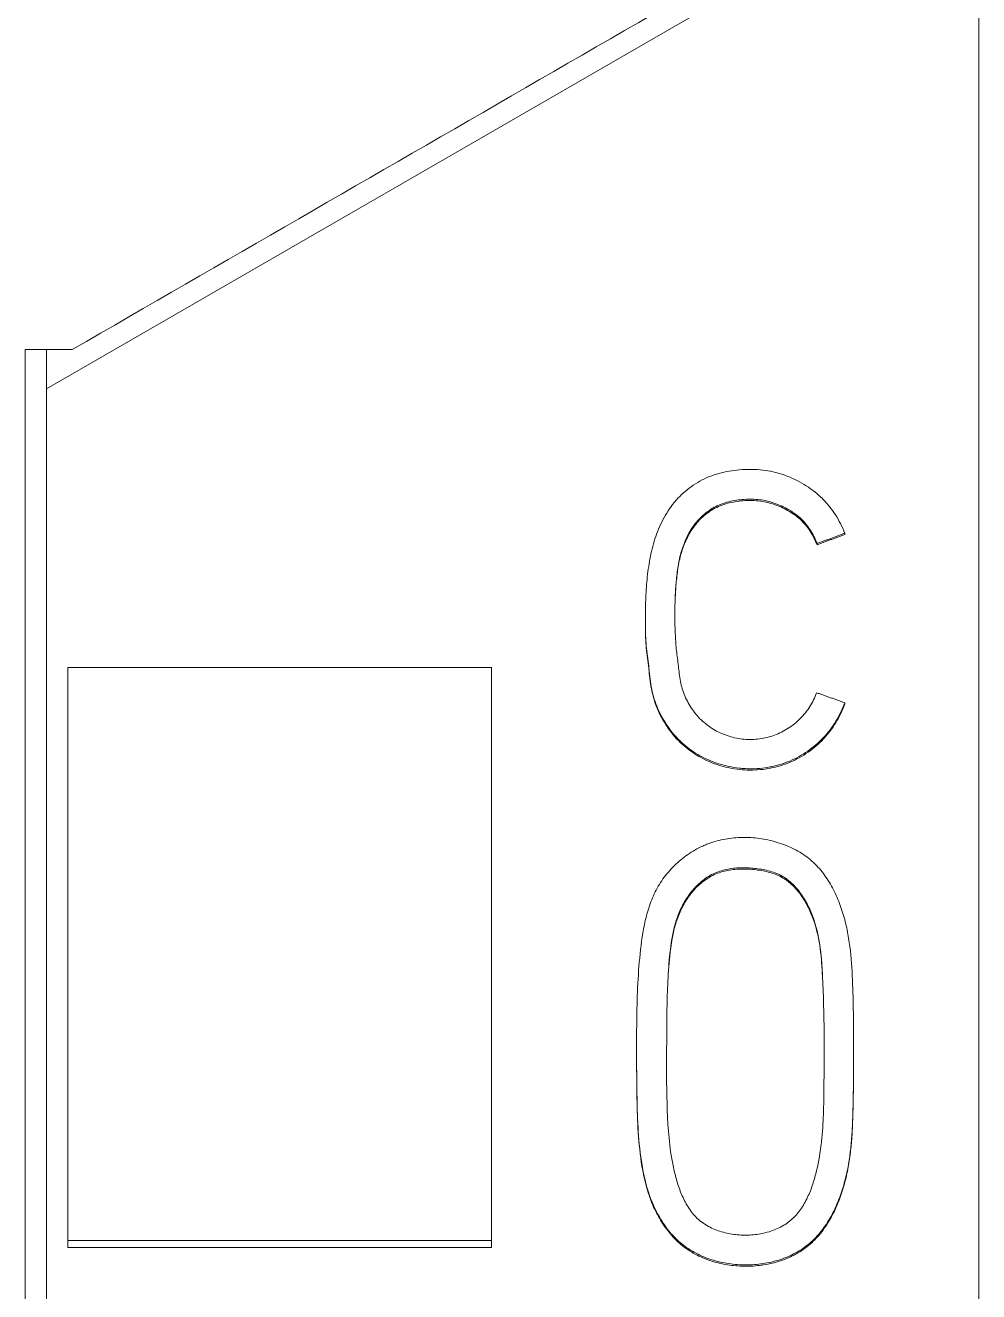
# Model space of a CAD drawing. Header units: millimetres. Extents: x 1359 to 3577, y 1336 to 3557.
# Drawn here: x 2711.07 to 2715.57, y 3034.7 to 3040.67 of the extents above; entities that cross this region are included whole.
import ezdxf

# ---------------------------------------------------------------- set-up
doc = ezdxf.new("R2010")
doc.units = ezdxf.units.MM
doc.layers.add('000-PI-Oprema', color=30, linetype='Continuous', lineweight=5)

msp = doc.modelspace()

# ---------------------------------------------------------------- linework, layer by layer
at = {"layer": '000-PI-Oprema', "color": 0, "linetype": 'ByBlock', "lineweight": 0}
for p, q in [((2711.1713, 3038.9563), (2715.1213, 3041.2368)), ((2715.5713, 3041.2368), (2715.5713, 2927.8187)), ((2715.5713, 3041.2368), (2715.5713, 2927.8187)), ((2711.0713, 3039.142), (2711.293, 3039.142)), ((2711.293, 3039.142), (2711.0713, 3039.142)), ((2711.1713, 3039.142), (2711.1713, 3038.9563)), ((2711.1713, 2930.1412), (2711.1713, 3038.9563)), ((2714.9389, 3038.276), (2714.9389, 3038.2698)), ((2714.8086, 3038.2263), (2714.8086, 3038.2201)), ((2713.9985, 3037.8972), (2713.9985, 3037.891)), ((2711.2713, 3034.9388), (2711.2713, 3037.6425)), ((2711.2713, 3037.6425), (2713.2713, 3037.6425)), ((2713.2713, 3034.9388), (2713.2713, 3037.6425)), ((2714.9389, 3037.4758), (2714.9389, 3037.4696)), ((2713.9565, 3035.843), (2713.9565, 3035.8368)), ((2714.9804, 3035.795), (2714.9804, 3035.8012)), ((2711.2713, 3034.9048), (2711.2713, 3034.9388)), ((2711.2713, 3034.9388), (2713.2713, 3034.9388)), ((2711.2713, 3034.9048), (2713.2713, 3034.9048)), ((2713.2713, 3034.9048), (2713.2713, 3034.9388))]:
    msp.add_line(p, q, dxfattribs=at)
msp.add_open_spline([(2715.5713, 3041.6121), (2714.1452, 3040.7888), (2712.7192, 3039.9654), (2711.293, 3039.142)], degree=3, dxfattribs=at)
for points, knots in [([(2711.0713, 2929.8557), (2711.0713, 2933.1965), (2711.0713, 2941.1615), (2711.0713, 2953.801), (2711.0713, 2969.2875), (2711.0713, 2983.5816), (2711.0713, 2997.7915), (2711.0713, 3012.3581), (2711.0713, 3026.5281), (2711.0713, 3036.0981), (2711.0713, 3039.142)], [0, 0, 0, 0, 0.091483, 0.21812, 0.346206, 0.515858, 0.610111, 0.736264, 0.916066, 1, 1, 1, 1]), ([(2714.9389, 3038.276), (2714.9271, 3038.3065), (2714.9124, 3038.3354), (2714.8861, 3038.3762), (2714.8766, 3038.3894), (2714.8612, 3038.4085), (2714.8558, 3038.4148), (2714.8449, 3038.4269), (2714.8393, 3038.4328), (2714.8104, 3038.4614), (2714.785, 3038.4815), (2714.7439, 3038.508), (2714.7296, 3038.5163), (2714.7006, 3038.5312), (2714.6857, 3038.5378), (2714.6555, 3038.5496), (2714.64, 3038.5547), (2714.6086, 3038.5633), (2714.5925, 3038.5669), (2714.544, 3038.5751), (2714.5116, 3038.5774), (2714.4628, 3038.5762), (2714.4464, 3038.5751), (2714.4138, 3038.5714), (2714.3976, 3038.569), (2714.3657, 3038.5628), (2714.3499, 3038.559), (2714.3189, 3038.5497), (2714.3036, 3038.5441), (2714.2737, 3038.531), (2714.2589, 3038.5234), (2714.2308, 3038.5067), (2714.2173, 3038.4975), (2714.1916, 3038.4779), (2714.1792, 3038.4674), (2714.1616, 3038.4505), (2714.1559, 3038.4447), (2714.1447, 3038.4327), (2714.1393, 3038.4265), (2714.1132, 3038.3948), (2714.0956, 3038.3674), (2714.073, 3038.324), (2714.0661, 3038.3091), (2714.0536, 3038.2789), (2714.048, 3038.2637), (2714.0331, 3038.2175), (2714.0256, 3038.186), (2714.0167, 3038.1383), (2714.0141, 3038.1223), (2714.0095, 3038.0901), (2714.0076, 3038.0739), (2714.0025, 3038.0255), (2714.0004, 3037.9932), (2713.9989, 3037.9449), (2713.9987, 3037.9288), (2713.9985, 3037.8966), (2713.9986, 3037.8805), (2713.9986, 3037.8483), (2713.9985, 3037.8322), (2713.9986, 3037.8), (2713.999, 3037.7839), (2714.0013, 3037.7517), (2714.003, 3037.7357), (2714.0068, 3037.7036), (2714.0089, 3037.6875), (2714.0128, 3037.6554), (2714.0145, 3037.6394), (2714.0177, 3037.6073), (2714.0195, 3037.5912), (2714.0242, 3037.5591), (2714.0271, 3037.5432), (2714.0343, 3037.5118), (2714.0387, 3037.4964), (2714.0491, 3037.466), (2714.0551, 3037.4511), (2714.0687, 3037.4218), (2714.0764, 3037.4073), (2714.093, 3037.3796), (2714.102, 3037.3662), (2714.121, 3037.3402), (2714.1311, 3037.3277), (2714.1474, 3037.3098), (2714.153, 3037.3039), (2714.1646, 3037.2925), (2714.1706, 3037.2869), (2714.1889, 3037.2707), (2714.2017, 3037.2607), (2714.2412, 3037.2328), (2714.2693, 3037.2168), (2714.3144, 3037.1976), (2714.3298, 3037.1919), (2714.3608, 3037.1822), (2714.3765, 3037.1781), (2714.4082, 3037.1714), (2714.4242, 3037.1687), (2714.4486, 3037.166), (2714.4568, 3037.1653), (2714.4731, 3037.1644), (2714.4813, 3037.1641), (2714.522, 3037.1637), (2714.5542, 3037.1665), (2714.5941, 3037.174), (2714.6021, 3037.1758), (2714.618, 3037.1796), (2714.6259, 3037.1818), (2714.6494, 3037.1888), (2714.6647, 3037.1943), (2714.7094, 3037.2131), (2714.7377, 3037.2288), (2714.778, 3037.2568), (2714.7909, 3037.2668), (2714.8155, 3037.2878), (2714.8389, 3037.3101), (2714.8598, 3037.3348), (2714.8795, 3037.3607), (2714.8887, 3037.3743), (2714.9139, 3037.4159), (2714.9279, 3037.4451), (2714.9389, 3037.4758)], [0, 0, 0, 0, 0.03125, 0.03125, 0.046875, 0.046875, 0.054687, 0.054687, 0.0625, 0.0625, 0.09375, 0.09375, 0.109375, 0.109375, 0.125, 0.125, 0.140625, 0.140625, 0.15625, 0.15625, 0.1875, 0.1875, 0.203125, 0.203125, 0.21875, 0.21875, 0.234375, 0.234375, 0.25, 0.25, 0.265625, 0.265625, 0.28125, 0.28125, 0.296875, 0.296875, 0.304687, 0.304687, 0.3125, 0.3125, 0.34375, 0.34375, 0.359375, 0.359375, 0.375, 0.375, 0.40625, 0.40625, 0.421875, 0.421875, 0.4375, 0.4375, 0.46875, 0.46875, 0.484375, 0.484375, 0.5, 0.5, 0.515625, 0.515625, 0.53125, 0.53125, 0.546875, 0.546875, 0.5625, 0.5625, 0.578125, 0.578125, 0.59375, 0.59375, 0.609375, 0.609375, 0.625, 0.625, 0.640625, 0.640625, 0.65625, 0.65625, 0.671875, 0.671875, 0.6875, 0.6875, 0.695313, 0.695313, 0.703125, 0.703125, 0.71875, 0.71875, 0.75, 0.75, 0.765625, 0.765625, 0.78125, 0.78125, 0.796875, 0.796875, 0.804688, 0.804688, 0.8125, 0.8125, 0.84375, 0.84375, 0.851563, 0.851563, 0.859375, 0.859375, 0.875, 0.875, 0.90625, 0.90625, 0.921875, 0.921875, 0.9375, 0.953125, 0.953125, 0.96875, 0.96875, 1, 1, 1, 1]), ([(2714.8058, 3037.5227), (2714.7976, 3037.4997), (2714.787, 3037.478), (2714.7678, 3037.4474), (2714.7608, 3037.4375), (2714.7456, 3037.4183), (2714.7375, 3037.4092), (2714.7119, 3037.3836), (2714.693, 3037.3684), (2714.6623, 3037.3484), (2714.6517, 3037.3423), (2714.6301, 3037.3314), (2714.619, 3037.3265), (2714.5964, 3037.3181), (2714.5848, 3037.3145), (2714.5611, 3037.3086), (2714.549, 3037.3064), (2714.5129, 3037.3017), (2714.4886, 3037.3011), (2714.4521, 3037.3043), (2714.4399, 3037.3061), (2714.4161, 3037.3109), (2714.4044, 3037.3139), (2714.3813, 3037.3211), (2714.3699, 3037.3253), (2714.3475, 3037.335), (2714.3365, 3037.3405), (2714.3049, 3037.3587), (2714.2853, 3037.3728), (2714.2584, 3037.3973), (2714.2498, 3037.4061), (2714.2339, 3037.4244), (2714.2266, 3037.434), (2714.2128, 3037.4538), (2714.2063, 3037.4641), (2714.1946, 3037.4852), (2714.1892, 3037.4963), (2714.175, 3037.5297), (2714.1682, 3037.5528), (2714.1612, 3037.5883), (2714.1594, 3037.6004), (2714.1563, 3037.6245), (2714.1551, 3037.6365), (2714.1525, 3037.6606), (2714.1511, 3037.6727), (2714.1481, 3037.6968), (2714.1464, 3037.7088), (2714.1435, 3037.7329), (2714.1424, 3037.745), (2714.1408, 3037.7692), (2714.1403, 3037.7813), (2714.1391, 3037.8056), (2714.1385, 3037.8177), (2714.1377, 3037.842), (2714.1375, 3037.8542), (2714.1372, 3037.8906), (2714.1372, 3037.9149), (2714.1382, 3037.9634), (2714.1393, 3037.9877), (2714.1426, 3038.0362), (2714.1446, 3038.0604), (2714.1504, 3038.1087), (2714.154, 3038.1327), (2714.1646, 3038.1798), (2714.1716, 3038.203), (2714.1849, 3038.237), (2714.1898, 3038.2483), (2714.2006, 3038.2701), (2714.2123, 3038.2914), (2714.2261, 3038.3113), (2714.2413, 3038.3304), (2714.2495, 3038.3397), (2714.2755, 3038.3655), (2714.2945, 3038.3806), (2714.3207, 3038.3962), (2714.326, 3038.3992), (2714.337, 3038.4047), (2714.3427, 3038.4074), (2714.3597, 3038.4145), (2714.3712, 3038.4185), (2714.3948, 3038.425), (2714.4067, 3038.4276), (2714.431, 3038.4317), (2714.4433, 3038.4333), (2714.4799, 3038.4365), (2714.5042, 3038.4368), (2714.5407, 3038.4334), (2714.5528, 3038.4316), (2714.5771, 3038.4264), (2714.5889, 3038.4231), (2714.6122, 3038.4154), (2714.6236, 3038.411), (2714.6461, 3038.4013), (2714.6571, 3038.396), (2714.6786, 3038.3841), (2714.6892, 3038.3776), (2714.7094, 3038.3636), (2714.719, 3038.356), (2714.7371, 3038.3397), (2714.7456, 3038.3308), (2714.7614, 3038.312), (2714.7688, 3038.302), (2714.7888, 3038.2712), (2714.7997, 3038.2494), (2714.8086, 3038.2263)], [0, 0, 0, 0, 0.03125, 0.03125, 0.046875, 0.046875, 0.0625, 0.0625, 0.09375, 0.09375, 0.109375, 0.109375, 0.125, 0.125, 0.140625, 0.140625, 0.15625, 0.15625, 0.1875, 0.1875, 0.203125, 0.203125, 0.21875, 0.21875, 0.234375, 0.234375, 0.25, 0.25, 0.28125, 0.28125, 0.296875, 0.296875, 0.3125, 0.3125, 0.328125, 0.328125, 0.34375, 0.34375, 0.375, 0.375, 0.390625, 0.390625, 0.40625, 0.40625, 0.421875, 0.421875, 0.4375, 0.4375, 0.453125, 0.453125, 0.46875, 0.46875, 0.484375, 0.484375, 0.5, 0.5, 0.53125, 0.53125, 0.5625, 0.5625, 0.59375, 0.59375, 0.625, 0.625, 0.65625, 0.65625, 0.671875, 0.671875, 0.6875, 0.703125, 0.703125, 0.71875, 0.71875, 0.75, 0.75, 0.757812, 0.757812, 0.765625, 0.765625, 0.78125, 0.78125, 0.796875, 0.796875, 0.8125, 0.8125, 0.84375, 0.84375, 0.859375, 0.859375, 0.875, 0.875, 0.890625, 0.890625, 0.90625, 0.90625, 0.921875, 0.921875, 0.9375, 0.9375, 0.953125, 0.953125, 0.96875, 0.96875, 1, 1, 1, 1]), ([(2714.8086, 3038.2201), (2714.7998, 3038.243), (2714.789, 3038.2647), (2714.7692, 3038.2952), (2714.762, 3038.3051), (2714.7462, 3038.3239), (2714.7378, 3038.3328), (2714.711, 3038.3572), (2714.691, 3038.371), (2714.6481, 3038.3948), (2714.6258, 3038.4045), (2714.5914, 3038.4162), (2714.5798, 3038.4195), (2714.5559, 3038.4249), (2714.5437, 3038.4268), (2714.5193, 3038.4293), (2714.5071, 3038.4299), (2714.4827, 3038.4299), (2714.4705, 3038.4294), (2714.4462, 3038.4274), (2714.434, 3038.4259), (2714.4097, 3038.422), (2714.3978, 3038.4195), (2714.3742, 3038.4133), (2714.3627, 3038.4095), (2714.3401, 3038.4002), (2714.3289, 3038.3948), (2714.2971, 3038.3763), (2714.278, 3038.3614), (2714.2518, 3038.3358), (2714.2434, 3038.3267), (2714.2281, 3038.3078), (2714.2211, 3038.2979), (2714.2081, 3038.2774), (2714.2021, 3038.2668), (2714.1911, 3038.245), (2714.1862, 3038.2338), (2714.1727, 3038.2001), (2714.1656, 3038.177), (2714.1547, 3038.13), (2714.1508, 3038.1059), (2714.145, 3038.0577), (2714.1429, 3038.0336), (2714.1395, 3037.9854), (2714.1384, 3037.9613), (2714.1374, 3037.9214), (2714.1373, 3037.9056), (2714.1373, 3037.8898)], [0, 0, 0, 0, 0.063877, 0.063877, 0.095816, 0.095816, 0.127755, 0.127755, 0.191632, 0.191632, 0.255509, 0.255509, 0.287448, 0.287448, 0.319387, 0.319387, 0.351325, 0.351325, 0.383264, 0.383264, 0.415203, 0.415203, 0.447141, 0.447141, 0.47908, 0.47908, 0.511019, 0.511019, 0.574896, 0.574896, 0.606835, 0.606835, 0.638774, 0.638774, 0.670712, 0.670712, 0.702651, 0.702651, 0.766528, 0.766528, 0.830406, 0.830406, 0.894283, 0.894283, 0.95816, 0.95816, 1, 1, 1, 1]), ([(2714.9389, 3037.4696), (2714.9279, 3037.439), (2714.914, 3037.41), (2714.8891, 3037.3687), (2714.88, 3037.3553), (2714.8653, 3037.3359), (2714.8603, 3037.3295), (2714.8498, 3037.3171), (2714.8444, 3037.311), (2714.8167, 3037.2816), (2714.7923, 3037.2607), (2714.7525, 3037.2329), (2714.7386, 3037.2241), (2714.7102, 3037.2083), (2714.6957, 3037.2012), (2714.666, 3037.1886), (2714.6509, 3037.1831), (2714.6199, 3037.1737), (2714.6041, 3037.1698), (2714.556, 3037.1605), (2714.5237, 3037.1577), (2714.4752, 3037.1579), (2714.459, 3037.1588), (2714.4264, 3037.1622), (2714.4104, 3037.1648), (2714.3629, 3037.1747), (2714.332, 3037.1841), (2714.287, 3037.203), (2714.2723, 3037.2102), (2714.2439, 3037.2259), (2714.2303, 3037.2344), (2714.2039, 3037.2528), (2714.1849, 3037.2676), (2714.167, 3037.284), (2714.1553, 3037.2953), (2714.1496, 3037.3012), (2714.1331, 3037.3192), (2714.1229, 3037.3317), (2714.1036, 3037.3576), (2714.0946, 3037.3709), (2714.0779, 3037.3985), (2714.0702, 3037.4128), (2714.0562, 3037.4422), (2714.0501, 3037.4572), (2714.0395, 3037.4875), (2714.0351, 3037.5029), (2714.0276, 3037.5342), (2714.0247, 3037.55), (2714.0199, 3037.582), (2714.0181, 3037.5981), (2714.0148, 3037.6303), (2714.0131, 3037.6463), (2714.0093, 3037.6785), (2714.0071, 3037.6946), (2714.0033, 3037.7267), (2714.0015, 3037.7428), (2713.9991, 3037.775), (2713.9987, 3037.7911), (2713.9985, 3037.8233), (2713.9986, 3037.8395), (2713.9986, 3037.8675), (2713.9985, 3037.8794), (2713.9985, 3037.8913)], [0, 0, 0, 0, 0.061089, 0.061089, 0.091634, 0.091634, 0.106906, 0.106906, 0.122178, 0.122178, 0.183268, 0.183268, 0.213812, 0.213812, 0.244357, 0.244357, 0.274901, 0.274901, 0.305446, 0.305446, 0.366535, 0.366535, 0.39708, 0.39708, 0.427625, 0.427625, 0.488714, 0.488714, 0.519258, 0.519258, 0.549803, 0.549803, 0.580348, 0.59562, 0.59562, 0.610892, 0.610892, 0.641437, 0.641437, 0.671981, 0.671981, 0.702526, 0.702526, 0.733071, 0.733071, 0.763615, 0.763615, 0.79416, 0.79416, 0.824704, 0.824704, 0.855249, 0.855249, 0.885794, 0.885794, 0.916338, 0.916338, 0.946883, 0.946883, 0.977428, 0.977428, 1, 1, 1, 1]), ([(2714.2976, 3036.8111), (2714.3231, 3036.8206), (2714.3491, 3036.8276), (2714.4019, 3036.8371), (2714.4287, 3036.8397), (2714.4831, 3036.8405), (2714.5101, 3036.8388), (2714.5633, 3036.8314), (2714.5897, 3036.8258), (2714.6418, 3036.8105), (2714.6671, 3036.8011), (2714.7035, 3036.7837), (2714.7153, 3036.7774), (2714.7385, 3036.7635), (2714.7498, 3036.7559), (2714.7822, 3036.7314), (2714.8016, 3036.713), (2714.8279, 3036.6827), (2714.8362, 3036.6722), (2714.852, 3036.6503), (2714.8594, 3036.639), (2714.8803, 3036.6046), (2714.8924, 3036.5808), (2714.9135, 3036.5318), (2714.9227, 3036.5067), (2714.9344, 3036.4682), (2714.938, 3036.4552), (2714.9446, 3036.4293), (2714.9534, 3036.3903), (2714.9682, 3036.299), (2714.9733, 3036.2201), (2714.9779, 3036.1147), (2714.9791, 3036.0619), (2714.9803, 3035.9563), (2714.9804, 3035.9034), (2714.9805, 3035.7977), (2714.9805, 3035.692), (2714.979, 3035.5864), (2714.9757, 3035.4809), (2714.9732, 3035.4282), (2714.9621, 3035.3232), (2714.9535, 3035.2709), (2714.9362, 3035.206), (2714.9325, 3035.193), (2714.9243, 3035.1673), (2714.9199, 3035.1546), (2714.9058, 3035.1168), (2714.8951, 3035.0922), (2714.8766, 3035.0563), (2714.87, 3035.0444), (2714.856, 3035.0213), (2714.8486, 3035.0101), (2714.8252, 3034.9774), (2714.8079, 3034.9571), (2714.7788, 3034.9293), (2714.7686, 3034.9206), (2714.7469, 3034.904), (2714.7357, 3034.8963), (2714.7011, 3034.8752), (2714.6769, 3034.8635), (2714.6388, 3034.8493), (2714.6258, 3034.845), (2714.5996, 3034.8378), (2714.5864, 3034.8347), (2714.5466, 3034.8271), (2714.5198, 3034.8242), (2714.4658, 3034.8222), (2714.4383, 3034.8232), (2714.3846, 3034.8292), (2714.3581, 3034.8341), (2714.3191, 3034.8447), (2714.3062, 3034.8487), (2714.2806, 3034.858), (2714.2679, 3034.8632), (2714.2311, 3034.8803), (2714.2078, 3034.8939), (2714.175, 3034.9178), (2714.1644, 3034.9264), (2714.1443, 3034.9447), (2714.1347, 3034.9543), (2714.1075, 3034.9842), (2714.0912, 3035.0058), (2714.0693, 3035.0401), (2714.0624, 3035.0518), (2714.0496, 3035.0756), (2714.0437, 3035.0876), (2714.0271, 3035.1242), (2714.0177, 3035.1493), (2714.0057, 3035.1878), (2714.0021, 3035.2008), (2713.9954, 3035.227), (2713.9924, 3035.2402), (2713.9842, 3035.2797), (2713.9799, 3035.3061), (2713.962, 3035.4385), (2713.9594, 3035.5451), (2713.9572, 3035.7051), (2713.9567, 3035.7584), (2713.9564, 3035.8652), (2713.9566, 3035.9186), (2713.958, 3036.0252), (2713.9592, 3036.0785), (2713.9639, 3036.1848), (2713.9676, 3036.2379), (2713.9785, 3036.3436), (2713.9856, 3036.3962), (2714.0039, 3036.4745), (2714.0113, 3036.5005), (2714.0252, 3036.5391), (2714.0303, 3036.5519), (2714.0414, 3036.5767), (2714.0475, 3036.5889), (2714.0672, 3036.6245), (2714.0824, 3036.6471), (2714.1085, 3036.6791), (2714.1177, 3036.6893), (2714.1367, 3036.7089), (2714.1466, 3036.7183), (2714.1774, 3036.745), (2714.1995, 3036.7611), (2714.235, 3036.7824), (2714.2472, 3036.7889), (2714.2658, 3036.7979), (2714.2752, 3036.8022), (2714.2847, 3036.8061), (2714.2911, 3036.8087), (2714.2944, 3036.81), (2714.2976, 3036.8111)], [0, 0, 0, 0, 0.015625, 0.015625, 0.03125, 0.03125, 0.046875, 0.046875, 0.0625, 0.0625, 0.078125, 0.078125, 0.085938, 0.085938, 0.09375, 0.09375, 0.109375, 0.109375, 0.117188, 0.117188, 0.125, 0.125, 0.140625, 0.140625, 0.15625, 0.15625, 0.164063, 0.164063, 0.171875, 0.1875, 0.21875, 0.21875, 0.25, 0.25, 0.28125, 0.28125, 0.3125, 0.34375, 0.34375, 0.375, 0.375, 0.40625, 0.40625, 0.414063, 0.414063, 0.421875, 0.421875, 0.4375, 0.4375, 0.445313, 0.445313, 0.453125, 0.453125, 0.46875, 0.46875, 0.476563, 0.476563, 0.484375, 0.484375, 0.5, 0.5, 0.507813, 0.507813, 0.515625, 0.515625, 0.53125, 0.53125, 0.546875, 0.546875, 0.5625, 0.5625, 0.570313, 0.570313, 0.578125, 0.578125, 0.59375, 0.59375, 0.601563, 0.601563, 0.609375, 0.609375, 0.625, 0.625, 0.632813, 0.632813, 0.640625, 0.640625, 0.65625, 0.65625, 0.664063, 0.664063, 0.671875, 0.671875, 0.6875, 0.6875, 0.75, 0.75, 0.78125, 0.78125, 0.8125, 0.8125, 0.84375, 0.84375, 0.875, 0.875, 0.90625, 0.90625, 0.921875, 0.921875, 0.929688, 0.929688, 0.9375, 0.9375, 0.953125, 0.953125, 0.960938, 0.960938, 0.96875, 0.96875, 0.984375, 0.984375, 0.992188, 0.992188, 0.996094, 0.998047, 0.998047, 1, 1, 1, 1]), ([(2714.6406, 3036.6588), (2714.6605, 3036.6479), (2714.6782, 3036.6343), (2714.7101, 3036.6032), (2714.7245, 3036.5855), (2714.7496, 3036.5486), (2714.7605, 3036.5292), (2714.7797, 3036.489), (2714.7881, 3036.4681), (2714.8093, 3036.4046), (2714.8181, 3036.3613), (2714.8267, 3036.2953), (2714.8287, 3036.2731), (2714.832, 3036.2287), (2714.8331, 3036.2064), (2714.8384, 3036.0952), (2714.841, 3036.0062), (2714.8425, 3035.8282), (2714.8416, 3035.7391), (2714.8401, 3035.6055), (2714.8392, 3035.5387), (2714.8354, 3035.472), (2714.8319, 3035.4275), (2714.8297, 3035.4053), (2714.8213, 3035.3391), (2714.8133, 3035.2955), (2714.7967, 3035.231), (2714.7903, 3035.2097), (2714.7752, 3035.1675), (2714.7665, 3035.1469), (2714.751, 3035.1172), (2714.7455, 3035.1075), (2714.7334, 3035.0886), (2714.7269, 3035.0794), (2714.706, 3035.0531), (2714.6901, 3035.0374), (2714.663, 3035.0172), (2714.6534, 3035.0111), (2714.6339, 3035.0002), (2714.6238, 3034.9953), (2714.6032, 3034.9866), (2714.5925, 3034.9828), (2714.5709, 3034.9763), (2714.56, 3034.9736), (2714.5272, 3034.9669), (2714.505, 3034.9644), (2714.4713, 3034.9633), (2714.46, 3034.9634), (2714.4375, 3034.9645), (2714.4264, 3034.9655), (2714.3932, 3034.9699), (2714.3713, 3034.9745), (2714.3392, 3034.9848), (2714.3286, 3034.9888), (2714.308, 3034.9979), (2714.2881, 3035.0081), (2714.2695, 3035.0206), (2714.2516, 3035.0345), (2714.2433, 3035.0421), (2714.2278, 3035.0581), (2714.2206, 3035.0667), (2714.2073, 3035.0846), (2714.201, 3035.094), (2714.1838, 3035.1229), (2714.1743, 3035.143), (2714.1577, 3035.1842), (2714.1507, 3035.2053), (2714.1383, 3035.2483), (2714.133, 3035.2699), (2714.124, 3035.3132), (2714.113, 3035.3783), (2714.1075, 3035.4438), (2714.0994, 3035.5749), (2714.0982, 3035.6627), (2714.0981, 3035.7945), (2714.0984, 3035.8384), (2714.0988, 3035.9263), (2714.099, 3035.9702), (2714.1003, 3036.0581), (2714.1013, 3036.102), (2714.1053, 3036.1898), (2714.1082, 3036.2337), (2714.1167, 3036.3212), (2714.1224, 3036.3648), (2714.1352, 3036.4183), (2714.1381, 3036.429), (2714.1444, 3036.4501), (2714.1479, 3036.4604), (2714.1594, 3036.4912), (2714.1685, 3036.511), (2714.1901, 3036.5493), (2714.2026, 3036.5678), (2714.2303, 3036.6019), (2714.2456, 3036.6177), (2714.2712, 3036.639), (2714.2801, 3036.6457), (2714.2986, 3036.6578), (2714.3082, 3036.6633), (2714.328, 3036.6729), (2714.3383, 3036.677), (2714.3595, 3036.6841), (2714.3702, 3036.687), (2714.4026, 3036.6939), (2714.4245, 3036.6962), (2714.4578, 3036.6971), (2714.469, 3036.697), (2714.4911, 3036.696), (2714.5021, 3036.6952), (2714.5351, 3036.6918), (2714.5569, 3036.6884), (2714.5891, 3036.6801), (2714.5998, 3036.6767), (2714.6154, 3036.6708), (2714.6231, 3036.6676), (2714.6307, 3036.664), (2714.6357, 3036.6615), (2714.6381, 3036.6602), (2714.6406, 3036.6588)], [0, 0, 0, 0, 0.015625, 0.015625, 0.03125, 0.03125, 0.046875, 0.046875, 0.0625, 0.0625, 0.09375, 0.09375, 0.109375, 0.109375, 0.125, 0.125, 0.1875, 0.1875, 0.25, 0.25, 0.28125, 0.296875, 0.296875, 0.3125, 0.3125, 0.34375, 0.34375, 0.359375, 0.359375, 0.375, 0.375, 0.382813, 0.382813, 0.390625, 0.390625, 0.40625, 0.40625, 0.414063, 0.414063, 0.421875, 0.421875, 0.429688, 0.429688, 0.4375, 0.4375, 0.453125, 0.453125, 0.460938, 0.460938, 0.46875, 0.46875, 0.484375, 0.484375, 0.492188, 0.492188, 0.5, 0.507813, 0.507813, 0.515625, 0.515625, 0.523438, 0.523438, 0.53125, 0.53125, 0.546875, 0.546875, 0.5625, 0.5625, 0.578125, 0.578125, 0.59375, 0.625, 0.625, 0.6875, 0.6875, 0.71875, 0.71875, 0.75, 0.75, 0.78125, 0.78125, 0.8125, 0.8125, 0.84375, 0.84375, 0.851562, 0.851562, 0.859375, 0.859375, 0.875, 0.875, 0.890625, 0.890625, 0.90625, 0.90625, 0.914062, 0.914062, 0.921875, 0.921875, 0.929687, 0.929687, 0.9375, 0.9375, 0.953125, 0.953125, 0.960937, 0.960937, 0.96875, 0.96875, 0.984375, 0.984375, 0.992187, 0.992187, 0.996094, 0.998047, 0.998047, 1, 1, 1, 1]), ([(2714.6406, 3036.6527), (2714.6207, 3036.6636), (2714.5998, 3036.6711), (2714.5675, 3036.6795), (2714.5566, 3036.6817), (2714.5346, 3036.6854), (2714.5234, 3036.6869), (2714.4899, 3036.6902), (2714.4677, 3036.6913), (2714.4233, 3036.6899), (2714.4012, 3036.6875), (2714.3681, 3036.6803), (2714.3572, 3036.6773), (2714.336, 3036.67), (2714.3257, 3036.6657), (2714.3057, 3036.6557), (2714.296, 3036.65), (2714.2772, 3036.6374), (2714.2683, 3036.6305), (2714.2512, 3036.616), (2714.2431, 3036.6083), (2714.2276, 3036.592), (2714.2202, 3036.5835), (2714.1993, 3036.557), (2714.1871, 3036.5384), (2714.1712, 3036.5091), (2714.1662, 3036.4991), (2714.1572, 3036.4787), (2714.153, 3036.4682), (2714.1417, 3036.4365), (2714.1357, 3036.4151), (2714.1211, 3036.3504), (2714.1157, 3036.3065), (2714.1075, 3036.2184), (2714.1047, 3036.174), (2714.101, 3036.0854), (2714.1, 3036.0411), (2714.0989, 3035.9525), (2714.0988, 3035.9082), (2714.0984, 3035.8251), (2714.0982, 3035.7864), (2714.0982, 3035.7476)], [0, 0, 0, 0, 0.050638, 0.050638, 0.075957, 0.075957, 0.101276, 0.101276, 0.151914, 0.151914, 0.202552, 0.202552, 0.227871, 0.227871, 0.25319, 0.25319, 0.278509, 0.278509, 0.303828, 0.303828, 0.329147, 0.329147, 0.354466, 0.354466, 0.405104, 0.405104, 0.430423, 0.430423, 0.455742, 0.455742, 0.50638, 0.50638, 0.607656, 0.607656, 0.708933, 0.708933, 0.810209, 0.810209, 0.911485, 0.911485, 1, 1, 1, 1]), ([(2714.842, 3035.8431), (2714.842, 3035.8682), (2714.8419, 3035.8934), (2714.8408, 3036.0067), (2714.8382, 3036.095), (2714.8318, 3036.2272), (2714.8292, 3036.2712), (2714.8175, 3036.3589), (2714.8083, 3036.4018), (2714.7873, 3036.4638), (2714.7792, 3036.4841), (2714.7648, 3036.514), (2714.7596, 3036.5239), (2714.7486, 3036.5432), (2714.7369, 3036.562), (2714.7236, 3036.5797), (2714.7095, 3036.5967), (2714.702, 3036.605), (2714.6859, 3036.6205), (2714.6775, 3036.6278), (2714.6642, 3036.6378), (2714.6597, 3036.641), (2714.6503, 3036.6471), (2714.6456, 3036.6499), (2714.6406, 3036.6527)], [0, 0, 0, 0, 0.086827, 0.086827, 0.391218, 0.391218, 0.543414, 0.543414, 0.695609, 0.695609, 0.771707, 0.771707, 0.809756, 0.809756, 0.847805, 0.885853, 0.885853, 0.923902, 0.923902, 0.961951, 0.961951, 0.980976, 0.980976, 1, 1, 1, 1]), ([(2713.9565, 3035.8368), (2713.9565, 3035.7741), (2713.957, 3035.7114), (2713.9586, 3035.5952), (2713.9596, 3035.5418), (2713.9647, 3035.435), (2713.9689, 3035.3816), (2713.9831, 3035.2752), (2713.9932, 3035.2227), (2714.0129, 3035.1585), (2714.0172, 3035.1458), (2714.0265, 3035.1206), (2714.0316, 3035.1082), (2714.0479, 3035.0717), (2714.0604, 3035.0482), (2714.0817, 3035.0144), (2714.0892, 3035.0034), (2714.1053, 3034.9818), (2714.1138, 3034.9713), (2714.1408, 3034.9411), (2714.1603, 3034.9229), (2714.1925, 3034.8987), (2714.2037, 3034.8912), (2714.2269, 3034.8771), (2714.2389, 3034.8707), (2714.2753, 3034.8533), (2714.3005, 3034.8439), (2714.3395, 3034.8328), (2714.3528, 3034.8297), (2714.3793, 3034.8244), (2714.3926, 3034.8223), (2714.4327, 3034.8174), (2714.4596, 3034.8161), (2714.5002, 3034.8171), (2714.5138, 3034.818), (2714.5406, 3034.8207), (2714.5539, 3034.8225), (2714.5934, 3034.8296), (2714.6193, 3034.8363), (2714.6574, 3034.8498), (2714.67, 3034.855), (2714.6946, 3034.8664), (2714.7065, 3034.8726), (2714.7413, 3034.8931), (2714.763, 3034.9089), (2714.793, 3034.9364), (2714.8025, 3034.9461), (2714.8204, 3034.9663), (2714.8372, 3034.9872), (2714.8523, 3035.0095), (2714.8666, 3035.0324), (2714.8733, 3035.0442), (2714.8922, 3035.0799), (2714.9031, 3035.1043), (2714.9223, 3035.154), (2714.9305, 3035.1794), (2714.9448, 3035.2311), (2714.9507, 3035.2574), (2714.9603, 3035.3102), (2714.9641, 3035.3366), (2714.9728, 3035.416), (2714.9754, 3035.4691), (2714.9789, 3035.5755), (2714.9797, 3035.6287), (2714.9804, 3035.7196), (2714.9804, 3035.7573), (2714.9804, 3035.795)], [0, 0, 0, 0, 0.073866, 0.073866, 0.136839, 0.136839, 0.199811, 0.199811, 0.262783, 0.262783, 0.278526, 0.278526, 0.29427, 0.29427, 0.325756, 0.325756, 0.341499, 0.341499, 0.357242, 0.357242, 0.388728, 0.388728, 0.404471, 0.404471, 0.420214, 0.420214, 0.4517, 0.4517, 0.467443, 0.467443, 0.483186, 0.483186, 0.514673, 0.514673, 0.530416, 0.530416, 0.546159, 0.546159, 0.577645, 0.577645, 0.593388, 0.593388, 0.609131, 0.609131, 0.640617, 0.640617, 0.65636, 0.65636, 0.672103, 0.687846, 0.687846, 0.703589, 0.703589, 0.735076, 0.735076, 0.766562, 0.766562, 0.798048, 0.798048, 0.829534, 0.829534, 0.892506, 0.892506, 0.955479, 0.955479, 1, 1, 1, 1])]:
    msp.add_open_spline(points, degree=3, knots=knots, dxfattribs=at)
for points, weights in [([(2714.8086, 3038.2263), (2714.8737, 3038.2512), (2714.9389, 3038.276)], [0.49999959943, 0.50000040057, 0.49999959943]), ([(2714.9389, 3038.2698), (2714.8737, 3038.245), (2714.8086, 3038.2201)], [0.499999874765, 0.500000125235, 0.499999874765]), ([(2714.9389, 3037.4758), (2714.8724, 3037.4993), (2714.8058, 3037.5227)], [0.500000131232, 0.499999868768, 0.500000131232])]:
    msp.add_rational_spline(points, weights, degree=2, dxfattribs=at)

doc.saveas('drawing.dxf')
